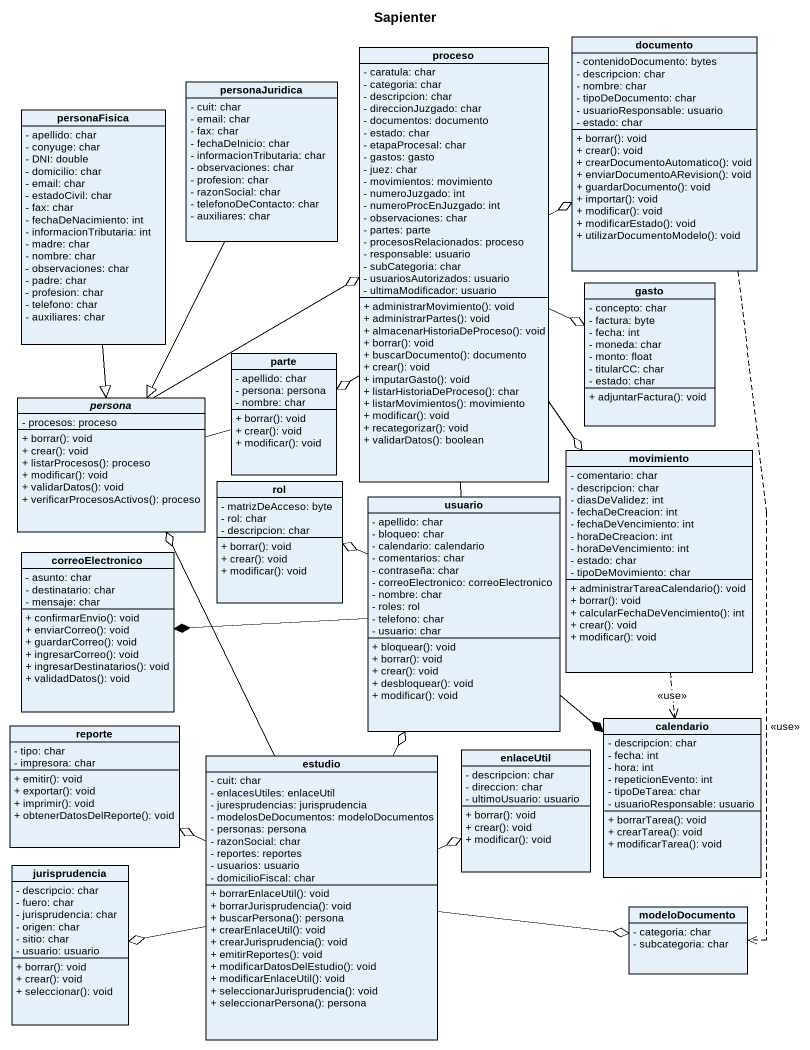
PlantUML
@startuml
title Sapienter
hide circle
hide empty members
skinparam classAttributeIconSize 0
class proceso {
  - caratula: char
  - categoria: char
  - descripcion: char
  - direccionJuzgado: char
  - documentos: documento
  - estado: char
  - etapaProcesal: char
  - gastos: gasto
  - juez: char
  - movimientos: movimiento
  - numeroJuzgado: int
  - numeroProcEnJuzgado: int
  - observaciones: char
  - partes: parte
  - procesosRelacionados: proceso
  - responsable: usuario
  - subCategoria: char
  - usuariosAutorizados: usuario
  - ultimaModificador: usuario
  + administrarMovimiento(): void
  + administrarPartes(): void
  + almacenarHistoriaDeProceso(): void
  + borrar(): void
  + buscarDocumento(): documento
  + crear(): void
  + imputarGasto(): void
  + listarHistoriaDeProceso(): char
  + listarMovimientos(): movimiento
  + modificar(): void
  + recategorizar(): void
  + validarDatos(): boolean
}
class documento {
  - contenidoDocumento: bytes
  - descripcion: char
  - nombre: char
  - tipoDeDocumento: char
  - usuarioResponsable: usuario
  - estado: char
  + borrar(): void
  + crear(): void
  + crearDocumentoAutomatico(): void
  + enviarDocumentoARevision(): void
  + guardarDocumento(): void
  + importar(): void
  + modificar(): void
  + modificarEstado(): void
  + utilizarDocumentoModelo(): void
}
class personaJuridica {
  - cuit: char
  - email: char
  - fax: char
  - fechaDeInicio: char
  - informacionTributaria: char
  - observaciones: char
  - profesion: char
  - razonSocial: char
  - telefonoDeContacto: char
  - auxiliares: char
}
class personaFisica {
  - apellido: char
  - conyuge: char
  - DNI: double
  - domicilio: char
  - email: char
  - estadoCivil: char
  - fax: char
  - fechaDeNacimiento: int
  - informacionTributaria: int
  - madre: char
  - nombre: char
  - observaciones: char
  - padre: char
  - profesion: char
  - telefono: char
  - auxiliares: char
}
class gasto {
  - concepto: char
  - factura: byte
  - fecha: int
  - moneda: char
  - monto: float
  - titularCC: char
  - estado: char
  + adjuntarFactura(): void
}
class parte {
  - apellido: char
  - persona: persona
  - nombre: char
  + borrar(): void
  + crear(): void
  + modificar(): void
}
abstract class persona {
  - procesos: proceso
  + borrar(): void
  + crear(): void
  + listarProcesos(): proceso
  + modificar(): void
  + validarDatos(): void
  + verificarProcesosActivos(): proceso
}
class rol {
  - matrizDeAcceso: byte
  - rol: char
  - descripcion: char
  + borrar(): void
  + crear(): void
  + modificar(): void
}
class movimiento {
  - comentario: char
  - descripcion: char
  - diasDeValidez: int
  - fechaDeCreacion: int
  - fechaDeVencimiento: int
  - horaDeCreacion: int
  - horaDeVencimiento: int
  - estado: char
  - tipoDeMovimiento: char
  + administrarTareaCalendario(): void
  + borrar(): void
  + calcularFechaDeVencimiento(): int
  + crear(): void
  + modificar(): void
}
class usuario {
  - apellido: char
  - bloqueo: char
  - calendario: calendario
  - comentarios: char
  - contraseña: char
  - correoElectronico: correoElectronico
  - nombre: char
  - roles: rol
  - telefono: char
  - usuario: char
  + bloquear(): void
  + borrar(): void
  + crear(): void
  + desbloquear(): void
  + modificar(): void
}
class correoElectronico {
  - asunto: char
  - destinatario: char
  - mensaje: char
  + confirmarEnvio(): void
  + enviarCorreo(): void
  + guardarCorreo(): void
  + ingresarCorreo(): void
  + ingresarDestinatarios(): void
  + validadDatos(): void
}
class reporte {
  - tipo: char
  - impresora: char
  + emitir(): void
  + exportar(): void
  + imprimir(): void
  + obtenerDatosDelReporte(): void
}
class calendario {
  - descripcion: char
  - fecha: int
  - hora: int
  - repeticionEvento: int
  - tipoDeTarea: char
  - usuarioResponsable: usuario
  + borrarTarea(): void
  + crearTarea(): void
  + modificarTarea(): void
}
class estudio {
  - cuit: char
  - enlacesUtiles: enlaceUtil
  - juresprudencias: jurisprudencia
  - modelosDeDocumentos: modeloDocumentos
  - personas: persona
  - razonSocial: char
  - reportes: reportes
  - usuarios: usuario
  - domicilioFiscal: char
  + borrarEnlaceUtil(): void
  + borrarJurisprudencia(): void
  + buscarPersona(): persona
  + crearEnlaceUtil(): void
  + crearJurisprudencia(): void
  + emitirReportes(): void
  + modificarDatosDelEstudio(): void
  + modificarEnlaceUtil(): void
  + seleccionarJurisprudencia(): void
  + seleccionarPersona(): persona
}
class enlaceUtil {
  - descripcion: char
  - direccion: char
  - ultimoUsuario: usuario
  + borrar(): void
  + crear(): void
  + modificar(): void
}
class jurisprudencia {
  - descripcio: char
  - fuero: char
  - jurisprudencia: char
  - origen: char
  - sitio: char
  - usuario: usuario
  + borrar(): void
  + crear(): void
  + seleccionar(): void
}
class modeloDocumento {
  - categoria: char
  - subcategoria: char
}
proceso -right-o documento
proceso -right-o gasto
proceso --o parte
proceso --o movimiento
proceso -- usuario
documento ..> modeloDocumento : <<use>>
personaJuridica --|> persona
personaFisica --|> persona
parte -left- persona
persona -right-o proceso
movimiento ..> calendario : <<use>>
usuario -left-o rol
usuario -left-* correoElectronico
usuario --* calendario
estudio -up-o persona
estudio -up-o usuario
estudio -left-o reporte
estudio -right-o enlaceUtil
estudio -left-o jurisprudencia
estudio -right-o modeloDocumento
@enduml
